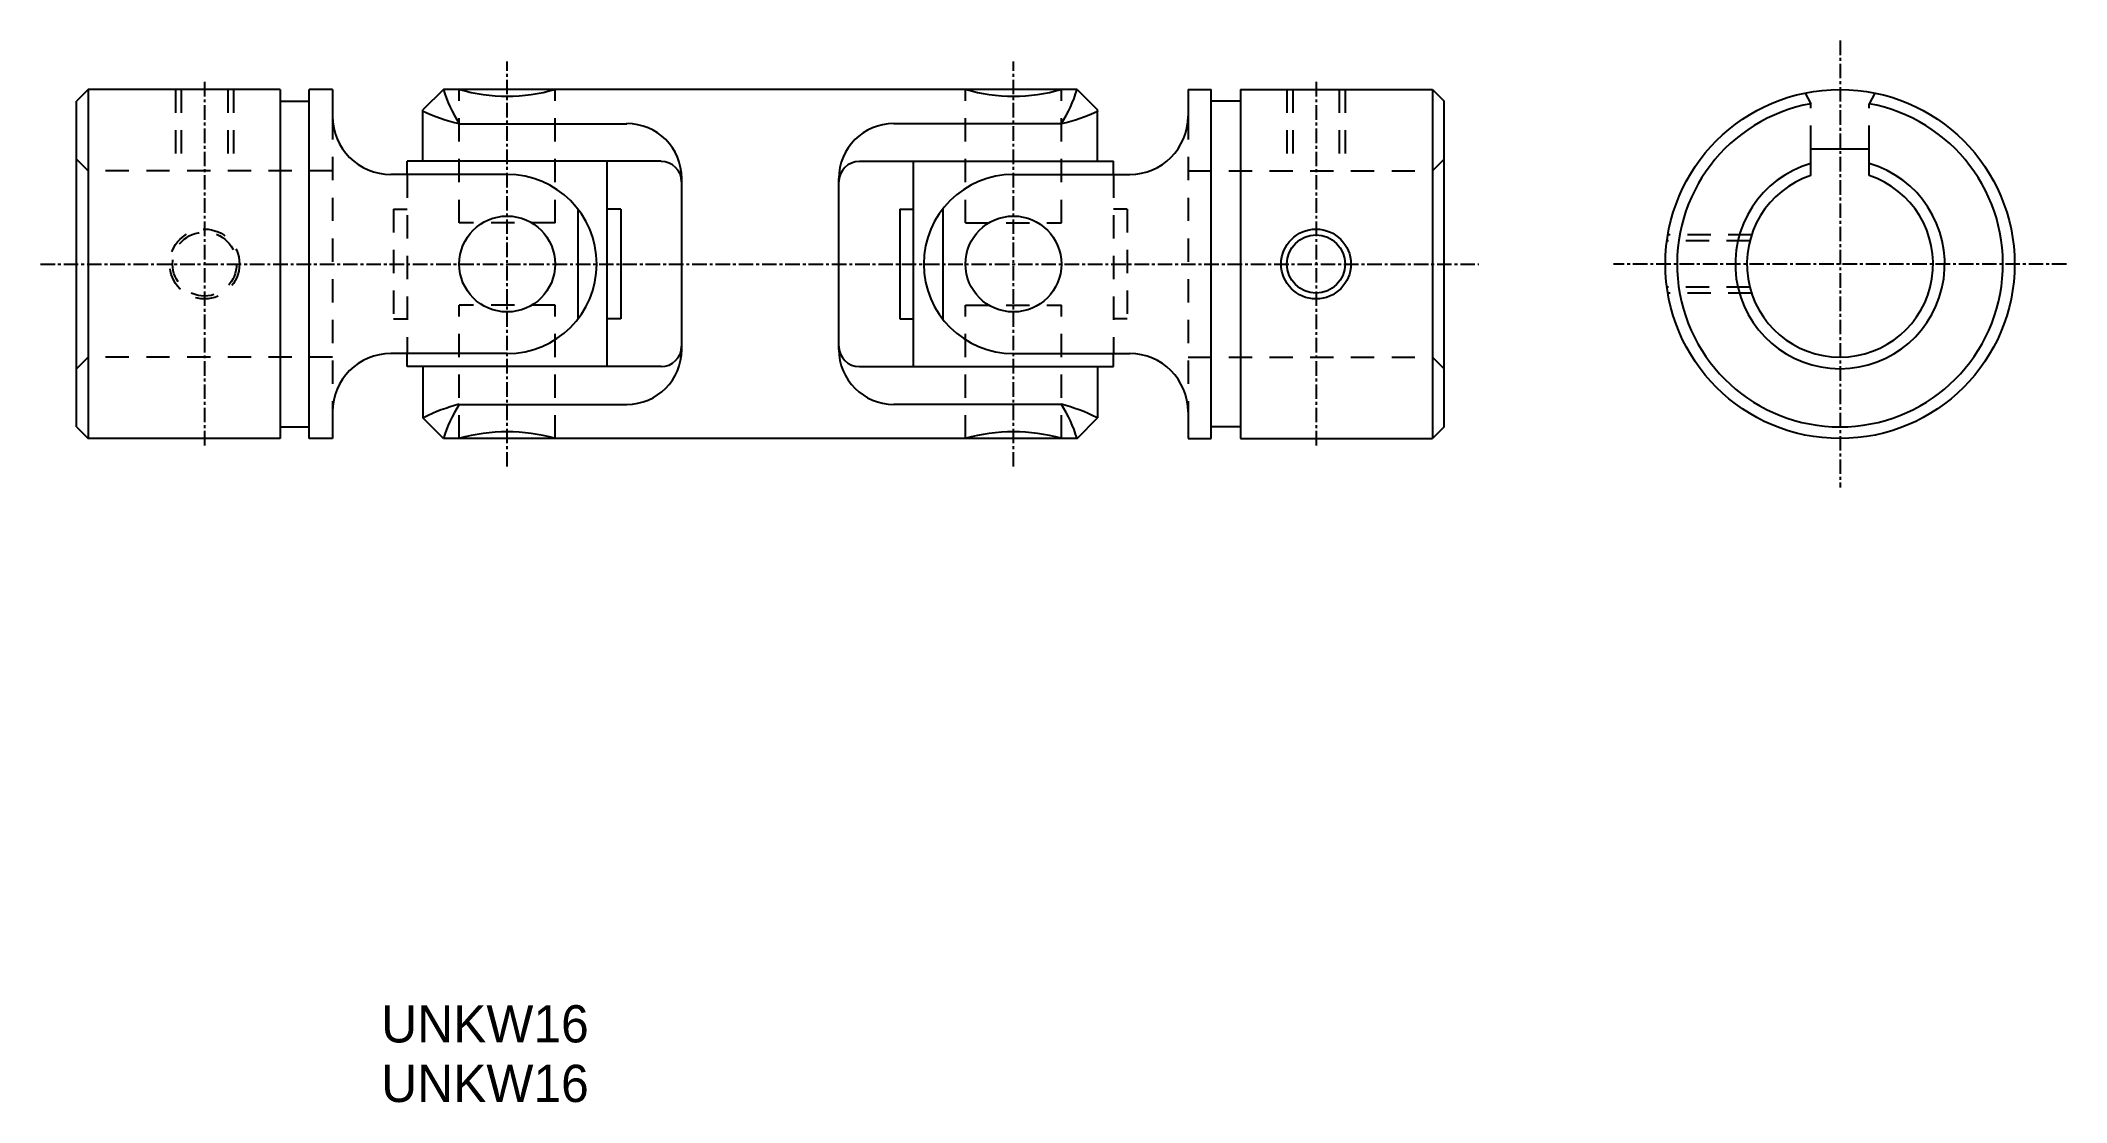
# Model space of a CAD drawing. Extents: x 65 to 239, y 69 to 160.
import ezdxf

# ---------------------------------------------------------------- set-up
doc = ezdxf.new("R2010")
doc.units = 0
doc.linetypes.add('CENTER', pattern=[2, 1.25, -0.25, 0.25, -0.25])
doc.linetypes.add('DASHED', pattern=[3.5, 2, -1.5])
doc.layers.get('0').update_dxf_attribs({"linetype": 'CONTINUOUS'})
doc.layers.add('CENTER', color=1, linetype='CENTER')

msp = doc.modelspace()

# ---------------------------------------------------------------- linework, layer by layer
for p, q in [((68.96, 156.12), (67.96, 155.12)), ((67.96, 127.12), (67.96, 155.12)), ((68.96, 156.12), (68.96, 126.12)), ((85.46, 156.12), (68.96, 156.12)), ((85.46, 156.12), (85.46, 126.12)), ((85.46, 155.12), (87.96, 155.12)), ((87.96, 126.12), (87.96, 156.12)), ((89.96, 156.12), (87.96, 156.12)), ((89.96, 156.12), (89.96, 153.82)), ((99.49, 156.12), (97.72, 154.36)), ((153.93, 156.12), (99.49, 156.12)), ((153.93, 156.12), (155.69, 154.36)), ((163.46, 156.12), (163.46, 153.82)), ((163.46, 156.12), (165.46, 156.12)), ((165.46, 126.12), (165.46, 156.12)), ((167.96, 155.12), (165.46, 155.12)), ((167.96, 156.12), (167.96, 126.12)), ((167.96, 156.12), (184.46, 156.12)), ((184.46, 156.12), (184.46, 126.12)), ((184.46, 156.12), (185.46, 155.12)), ((185.46, 127.12), (185.46, 155.12)), ((97.72, 149.95), (97.72, 154.36)), ((155.69, 149.95), (155.69, 154.36)), ((100.83, 153.18), (115.25, 153.18)), ((152.58, 153.18), (138.17, 153.18)), ((118.19, 149.95), (96.37, 149.95)), ((96.37, 148.82), (96.37, 149.95)), ((113.55, 132.3), (113.55, 149.95)), ((135.22, 149.95), (157.05, 149.95)), ((139.87, 132.3), (139.87, 149.95)), ((157.05, 148.82), (157.05, 149.95)), ((104.96, 148.82), (94.96, 148.82)), ((119.96, 133.77), (119.96, 148.48)), ((133.46, 133.77), (133.46, 148.48)), ((148.46, 148.82), (158.46, 148.82)), ((111.02, 145.87), (111.02, 136.37)), ((114.72, 145.83), (113.55, 145.83)), ((114.72, 145.83), (114.72, 136.42)), ((138.69, 145.83), (138.69, 136.42)), ((138.69, 145.83), (139.87, 145.83)), ((142.4, 145.87), (142.4, 136.37)), ((67.96, 141.12), (67.96, 141.12)), ((185.46, 141.12), (185.46, 141.12)), ((114.72, 136.42), (113.55, 136.42)), ((138.69, 136.42), (139.87, 136.42)), ((67.96, 134.12), (67.96, 134.12)), ((185.46, 134.12), (185.46, 134.12)), ((104.96, 133.42), (94.96, 133.42)), ((96.37, 132.3), (96.37, 133.42)), ((118.19, 132.3), (96.37, 132.3)), ((97.72, 132.3), (97.72, 127.89)), ((135.22, 132.3), (157.05, 132.3)), ((148.46, 133.42), (158.46, 133.42)), ((155.69, 132.3), (155.69, 127.89)), ((157.05, 132.3), (157.05, 133.42)), ((100.83, 129.06), (115.25, 129.06)), ((152.58, 129.06), (138.17, 129.06)), ((67.96, 127.12), (68.96, 126.12)), ((85.46, 127.12), (87.96, 127.12)), ((89.96, 128.42), (89.96, 126.12)), ((99.49, 126.12), (97.72, 127.89)), ((153.93, 126.12), (155.69, 127.89)), ((163.46, 128.42), (163.46, 126.12)), ((167.96, 127.12), (165.46, 127.12)), ((185.46, 127.12), (184.46, 126.12)), ((85.46, 126.12), (68.96, 126.12)), ((89.96, 126.12), (87.96, 126.12)), ((153.93, 126.12), (99.49, 126.12)), ((163.46, 126.12), (165.46, 126.12)), ((167.96, 126.12), (184.46, 126.12))]:
    msp.add_line(p, q)
at = {"color": 3, "linetype": 'DASHED'}
for p, q in [((76.46, 156.12), (76.46, 149.12)), ((76.96, 156.12), (76.96, 149.12)), ((80.96, 156.12), (80.96, 149.12)), ((81.46, 156.12), (81.46, 149.12)), ((100.84, 144.65), (100.84, 156.12)), ((109.08, 144.65), (109.08, 156.12)), ((144.34, 144.65), (144.34, 156.12)), ((152.58, 144.65), (152.58, 156.12)), ((171.96, 156.12), (171.96, 149.12)), ((172.46, 156.12), (172.46, 149.12)), ((176.46, 156.12), (176.46, 149.12)), ((176.96, 156.12), (176.96, 149.12)), ((216.48, 155.81), (216.98, 154.9)), ((222.48, 155.81), (221.98, 154.9)), ((89.96, 153.82), (89.96, 128.42)), ((163.46, 153.82), (163.46, 128.42)), ((216.98, 151.02), (216.98, 154.9)), ((221.98, 151.02), (221.98, 154.9)), ((68.96, 149.12), (67.96, 150.12)), ((184.46, 149.12), (185.46, 150.12)), ((89.96, 149.12), (68.96, 149.12)), ((96.37, 148.82), (96.37, 133.42)), ((157.05, 148.82), (157.05, 133.42)), ((163.46, 149.12), (184.46, 149.12)), ((95.19, 145.83), (95.19, 136.42)), ((95.19, 145.83), (96.37, 145.83)), ((109.08, 144.65), (100.84, 144.65)), ((144.34, 144.65), (152.58, 144.65)), ((158.22, 145.83), (157.05, 145.83)), ((158.22, 145.83), (158.22, 136.42)), ((211.73, 143.12), (204.61, 143.12)), ((211.88, 143.62), (204.69, 143.62)), ((109.08, 137.59), (100.84, 137.59)), ((100.84, 126.12), (100.84, 137.59)), ((109.08, 126.12), (109.08, 137.59)), ((144.34, 137.59), (152.58, 137.59)), ((144.34, 126.12), (144.34, 137.59)), ((152.58, 126.12), (152.58, 137.59)), ((211.73, 139.12), (204.61, 139.12)), ((211.88, 138.62), (204.69, 138.62)), ((95.19, 136.42), (96.37, 136.42)), ((158.22, 136.42), (157.05, 136.42)), ((68.96, 133.12), (67.96, 132.12)), ((89.96, 133.12), (68.96, 133.12)), ((163.46, 133.12), (184.46, 133.12)), ((184.46, 133.12), (185.46, 132.12))]:
    msp.add_line(p, q, dxfattribs=at)
at = {"color": 7, "linetype": 'CONTINUOUS'}
for p, q in [((216.98, 148.72), (216.98, 151.02)), ((216.98, 151.02), (221.98, 151.02)), ((221.98, 148.72), (221.98, 151.02))]:
    msp.add_line(p, q, dxfattribs=at)
for centre, radius in [((219.48, 141.12), 15), ((104.96, 141.12), 4.12), ((148.46, 141.12), 4.12)]:
    msp.add_circle(centre, radius)
at = {"color": 3, "linetype": 'DASHED'}
for radius in [3, 2.75]:
    msp.add_circle((78.96, 141.12), radius, dxfattribs=at)
at = {"color": 3, "linetype": 'CONTINUOUS'}
msp.add_circle((174.46, 141.12), 3, dxfattribs=at)
at = {"color": 7, "linetype": 'CONTINUOUS'}
msp.add_circle((174.46, 141.12), 2.5, dxfattribs=at)
for centre, radius, start, end in [((110.75, 159.52), 11.76, 196.7742, 212.6003), ((104.96, 170.55), 15, 254.0672, 285.9328), ((148.46, 170.55), 15, 254.0672, 285.9328), ((142.67, 159.52), 11.76, 327.3997, 343.2258), ((94.96, 153.82), 5, 180, 270), ((104.17, 167.81), 15, 244.3798, 257.1678), ((149.25, 167.81), 15, 282.8322, 295.6202), ((158.46, 153.82), 5, 270, 360), ((115.25, 148.48), 4.71, 0, 90), ((138.17, 148.48), 4.71, 90, 180), ((118.19, 148.18), 1.76, 0, 90), ((135.22, 148.18), 1.76, 90, 180), ((104.96, 141.12), 7.7, 270, 90), ((148.46, 141.12), 7.7, 90, 270), ((118.19, 134.06), 1.76, 270, 0), ((135.22, 134.06), 1.76, 180, 270), ((94.96, 128.42), 5, 90, 180), ((115.25, 133.77), 4.71, 270, 0), ((138.17, 133.77), 4.71, 180, 270), ((158.46, 128.42), 5, 360, 90), ((104.55, 114.53), 15, 104.323, 116.6626), ((110.75, 122.72), 11.76, 147.3891, 163.206), ((148.87, 114.53), 15, 63.3374, 75.677), ((142.67, 122.72), 11.76, 16.794, 32.6109), ((104.96, 111.7), 15, 74.0672, 105.9328), ((148.46, 111.7), 15, 74.0672, 105.9328)]:
    msp.add_arc(centre, radius, start, end)
for radius, start, end in [(14, 100.2866, 79.7134), (9, 106.1276, 73.8724), (8, 108.21, 71.79)]:
    msp.add_arc((219.48, 141.12), radius, start, end, dxfattribs=at)
at = {"layer": 'CENTER', "color": 1, "linetype": 'CENTER'}
for p, q in [((219.48, 160.33), (219.48, 121.92)), ((104.96, 123.71), (104.96, 158.53)), ((148.46, 123.71), (148.46, 158.53)), ((78.96, 156.77), (78.96, 125.48)), ((174.46, 156.77), (174.46, 125.48)), ((64.86, 141.12), (188.46, 141.12)), ((238.94, 141.12), (200.02, 141.12))]:
    msp.add_line(p, q, dxfattribs=at)

# ---------------------------------------------------------------- texts
for p in [(94.14, 74.22), (94.14, 69.1)]:
    msp.add_text('UNKW16', height=3.2).set_placement(p)

doc.saveas('drawing.dxf')
